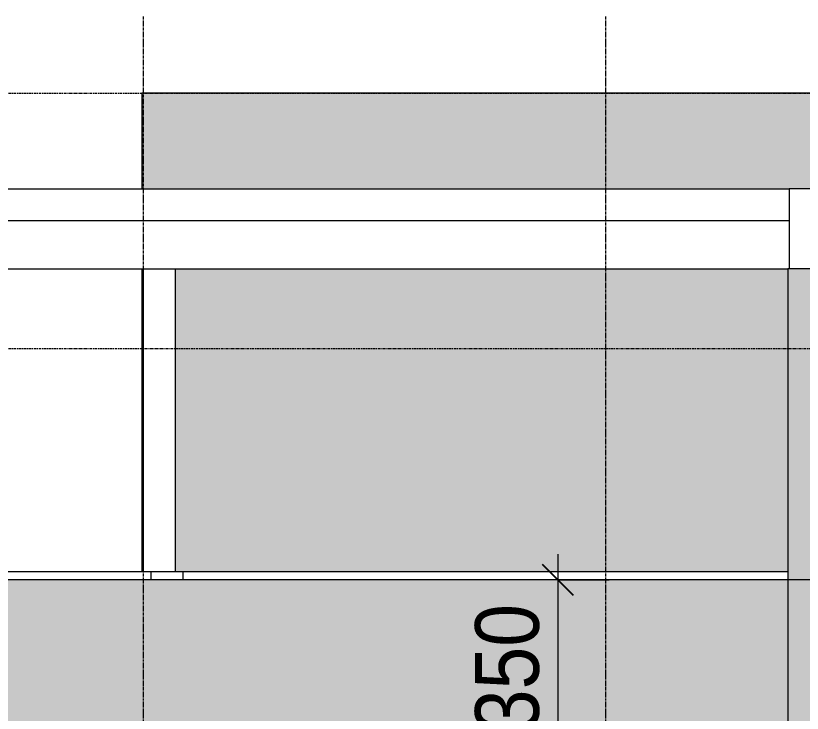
# Model space of a CAD drawing. Header units: millimetres. Extents: x -134153 to 99383, y -5233 to 35400.
# Drawn here: x 72759 to 77690, y 29913 to 34286 of the extents above; entities that cross this region are included whole.
import ezdxf

# ---------------------------------------------------------------- set-up
doc = ezdxf.new("R2010")
doc.units = ezdxf.units.MM
doc.linetypes.add('Centre', pattern=[31.75, 6.35, -4.7625, 15.875, -4.7625])
doc.linetypes.add('Grid Line', pattern=[22.225, 12.7, -3.175, 3.175, -3.175])
for name, color, linetype, lineweight in [('0-2', 250, 'Continuous', 5), ('A-ANNO-DIMS', 211, 'Continuous', 9), ('A-ANNO-DIMS-160', 211, 'Continuous', 9), ('A-FLOR-1', 7, 'Continuous', 9), ('A-FLOR-LEVL-2', 51, 'Centre', 9), ('A-WALL', 113, 'Continuous', 9), ('A-WALL-PATT', 111, 'Continuous', 9), ('A-WALL-PATT-2', 111, 'Continuous', 5), ('I-WALL', 2, 'Continuous', 9), ('S-BEAM-1', 7, 'Continuous', 9), ('S-COLS', 52, 'Continuous', 9), ('S-COLS-1', 7, 'Continuous', 9), ('S-GRID-1', 1, 'Grid Line', 9)]:
    doc.layers.add(name, color=color, linetype=linetype, lineweight=lineweight)
doc.styles.add('UTM Avo', font='UTM Avo.ttf', dxfattribs={"width": 0.9, "height": 400})
doc.dimstyles.new('1_Dim_chi_tiet_2_5', dxfattribs={"dimscale": 304.8, "dimtxt": 399.720379, "dimasz": 0.629921, "dimexe": 0.524934, "dimexo": 0.0625, "dimgap": 0.052493, "dimtad": 1, "dimdec": 0, "dimrnd": 5, "dimzin": 0, "dimdsep": 46, "dimtxsty": 'UTM Avo', "dimblk1": 'OBLIQUE', "dimblk2": 'OBLIQUE', "dimsah": 1, "dimcen": 0.09, "dimdle": 0.524934, "dimazin": 0, "dimtfac": 1, "dimtdec": 4, "dimtix": 1, "dimtmove": 0, "dimatfit": 3, "dimfxl": 1.049869, "dimfxlon": 1, "dimtvp": 1, "dimtolj": 1, "dimtzin": 0, "dimarcsym": 2})

# ---------------------------------------------------------------- blocks, each defined once
blk = doc.blocks.new('NCV_TKTC_KET CAU_rvt-2-TKCS_MẶT ĐỨNG HƯỚNG NAM')
at = {"layer": 'A-FLOR-1'}
for p, q in [((108327.6, 33200), (116102.6, 33200)), ((116102.6, 33000), (108327.6, 33000))]:
    blk.add_line(p, q, dxfattribs=at)
at = {"layer": 'S-BEAM-1'}
for p, q in [((108327.6, 33200), (116102.6, 33200)), ((108337.6, 32700), (116092.6, 32700))]:
    blk.add_line(p, q, dxfattribs=at)
at = {"layer": 'S-COLS-1'}
for p, q in [((116102.6, 33200), (116102.6, 32700)), ((116452.6, 33200), (116102.6, 33200))]:
    blk.add_line(p, q, dxfattribs=at)
blk = doc.blocks.new('G1_SOF - BO TRU - 200x200-3063338-TKCS_MẶT ĐỨNG HƯỚNG NAM')
at = {"layer": 'S-COLS'}
for p, q in [((112102.564287, 30750), (112102.564287, 30800)), ((112302.564287, 30800), (112102.564287, 30800)), ((112302.564287, 30750), (112302.564287, 30800))]:
    blk.add_line(p, q, dxfattribs=at)
blk = doc.blocks.new('DIMBLOCK89-TKCS_MẶT ĐỨNG HƯỚNG NAM')
at = {"layer": 'A-ANNO-DIMS-160'}
for p, q in [((76158.5, 30910), (76158.5, 29400)), ((76478.5, 30750), (75998.5, 30750)), ((76158.5, 30750), (76478.5, 30750)), ((76478.5, 29400), (75998.5, 29400)), ((76158.5, 29400), (76478.5, 29400))]:
    blk.add_line(p, q, dxfattribs=at)
at = {"layer": 'A-ANNO-DIMS-160', "lineweight": 25}
for p, q in [((76158.5, 30750), (76062.5, 30846)), ((76158.5, 30750), (76254.5, 30654)), ((76158.5, 29400), (76062.5, 29496)), ((76158.5, 29400), (76254.5, 29304))]:
    blk.add_line(p, q, dxfattribs=at)
at = {"layer": 'A-ANNO-DIMS-160', "color": 0, "insert": (75638.9, 29527.2), "char_height": 400, "width": 1314.636, "attachment_point": 1, "rotation": 90, "line_spacing_factor": 1.110334, "style": 'UTM Avo'}
blk.add_mtext('1350', dxfattribs=at)
blk = doc.blocks.new('_Oblique')
at = {"color": 0, "linetype": 'ByBlock', "lineweight": -2}
blk.add_line((-0.5, -0.5), (0.5, 0.5), dxfattribs=at)

msp = doc.modelspace()

# ---------------------------------------------------------------- hatches: boundary and pattern name
at = {"layer": 'A-WALL-PATT'}
msp.add_hatch(color=256, dxfattribs=at).paths.add_polyline_path([(77001.2, 33200), (77968.9, 33200), (77968.9, 33800), (73548.7, 33800), (73548.7, 33200), (73828, 33200)])
at = {"layer": 'A-WALL-PATT-2'}
for points in [[(73558.9, 30800), (73558.9, 32700), (73548.9, 32700), (73548.9, 30800)], [(73758.9, 30800), (77598.9, 30800), (77598.9, 32700), (73758.9, 32700)], [(77958.9, 30750), (77958.9, 32700), (77598.9, 32700), (77598.9, 30750), (77794.5, 30750)], [(57962.2, 29350), (77598.9, 29350), (77598.9, 30750), (45243.9, 30750), (45243.9, 29350), (47783.9, 29350), (47783.9, 29400), (47983.9, 29400), (47983.9, 29350), (53158.9, 29350), (53158.9, 29400), (53358.9, 29400), (53358.9, 29350), (56358.9, 29350), (56358.9, 29400), (56558.9, 29400), (56558.9, 29350), (56568.9, 29350)], [(86520.7, 29350), (88758.9, 29350), (88758.9, 30750), (77598.9, 30750), (77598.9, 29350), (80174.4, 29350)]]:
    msp.add_hatch(color=256, dxfattribs=at).paths.add_polyline_path(points)

# ---------------------------------------------------------------- linework, layer by layer
at = {"layer": 'A-FLOR-LEVL-2'}
for p, q in [((-12769.4, 33800), (95658.9, 33800)), ((-12769.4, 32200), (95658.9, 32200))]:
    msp.add_line(p, q, dxfattribs=at)
at = {"layer": 'A-WALL'}
for p, q in [((77968.9, 32700), (77598.9, 32700)), ((77598.9, 32700), (77598.9, 30750)), ((77598.9, 30800), (69843.9, 30800))]:
    msp.add_line(p, q, dxfattribs=at)
at = {"layer": 'I-WALL'}
for p, q in [((80568.9, 33800), (73548.7, 33800)), ((73548.7, 33800), (73548.7, 33200)), ((73548.9, 32700), (73548.9, 30800)), ((73558.9, 30800), (73558.9, 32700)), ((73758.9, 32700), (73758.9, 30800)), ((88768.9, 30750), (-4851.1, 30750)), ((77598.9, 30750), (77598.9, 29350))]:
    msp.add_line(p, q, dxfattribs=at)
at = {"layer": 'S-GRID-1'}
for p, q in [((73558.9, 30285.9), (73558.9, 34285.9)), ((76458.9, 30285.9), (76458.9, 34285.9)), ((73558.9, 856.3), (73558.9, 30285.9)), ((76458.9, 856.3), (76458.9, 30285.9))]:
    msp.add_line(p, q, dxfattribs=at)

# ---------------------------------------------------------------- block references
at = {"layer": '0-2'}
msp.add_blockref('NCV_TKTC_KET CAU_rvt-2-TKCS_MẶT ĐỨNG HƯỚNG NAM', (-38493.7, 0), dxfattribs=at)
at = {"layer": 'S-COLS'}
msp.add_blockref('G1_SOF - BO TRU - 200x200-3063338-TKCS_MẶT ĐỨNG HƯỚNG NAM', (-38493.7, 0), dxfattribs=at)

# ---------------------------------------------------------------- dimensions: what is measured, and where the dimension line sits
at = {"layer": 'A-ANNO-DIMS'}
dim = msp.add_linear_dim(base=(76158.5, 29400), p1=(76478.5, 30750), p2=(76478.5, 29400), angle=90, dimstyle='1_Dim_chi_tiet_2_5', override={"dimpost": '<>', "dimfxl": 1350}, dxfattribs=at)
dim.commit()
dim.dimension.update_dxf_attribs({"geometry": 'DIMBLOCK89-TKCS_MẶT ĐỨNG HƯỚNG NAM', "text_midpoint": (75935.5, 30075)})

doc.saveas('drawing.dxf')
